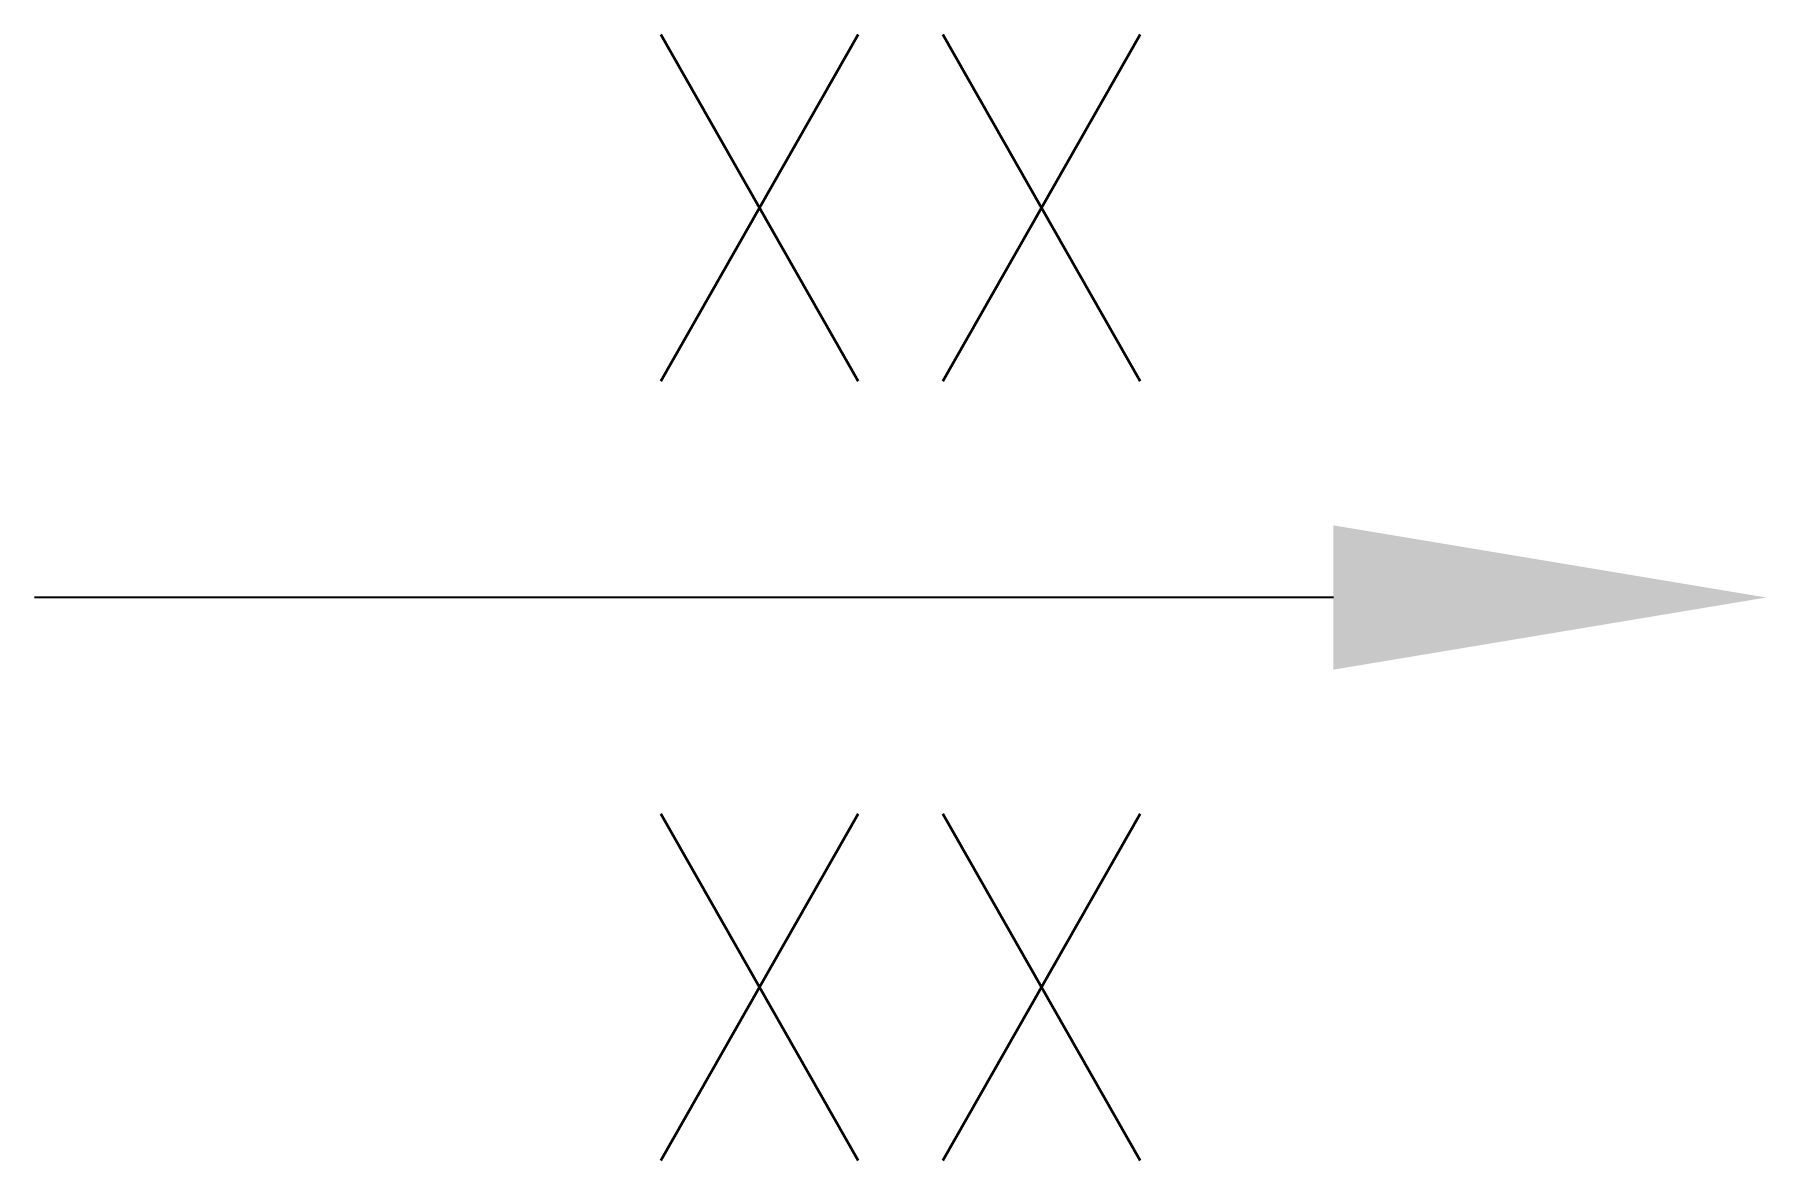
# Model space of a CAD drawing. Extents: x -2.5 to 2.5, y -1.63 to 1.63.
import ezdxf
from ezdxf.enums import TextEntityAlignment as Align

# ---------------------------------------------------------------- set-up
doc = ezdxf.new("R2010")
doc.units = 0
doc.header["$LTSCALE"] = 40
doc.header["$MEASUREMENT"] = 0
doc.layers.add('SLOPE', color=2, linetype='Continuous')
doc.styles.add('ROMANS', font='romans', dxfattribs={"width": 0.95})

# ---------------------------------------------------------------- blocks, each defined once
blk = doc.blocks.new('DIMARROW')
blk.add_solid([(-1, 0.1667), (-1, -0.1667), (0, 0)])

msp = doc.modelspace()

# ---------------------------------------------------------------- linework, layer by layer
at = {"layer": 'SLOPE'}
msp.add_line((1.25, 0), (-2.5, 0), dxfattribs=at)

# ---------------------------------------------------------------- block references
at = {"layer": 'SLOPE', "xscale": 1.25, "yscale": 1.25, "zscale": 1.25}
msp.add_blockref('DIMARROW', (2.5, 0), dxfattribs=at)

# ---------------------------------------------------------------- texts
at = {"layer": 'SLOPE', "style": 'ROMANS', "width": 0.95}
msp.add_text('XX', height=1, dxfattribs=at).set_placement((0, 0.625), align=Align.CENTER)
msp.add_text('XX', height=1, rotation=180, dxfattribs=at).set_placement((0, -0.625), align=Align.CENTER)

doc.saveas('drawing.dxf')
